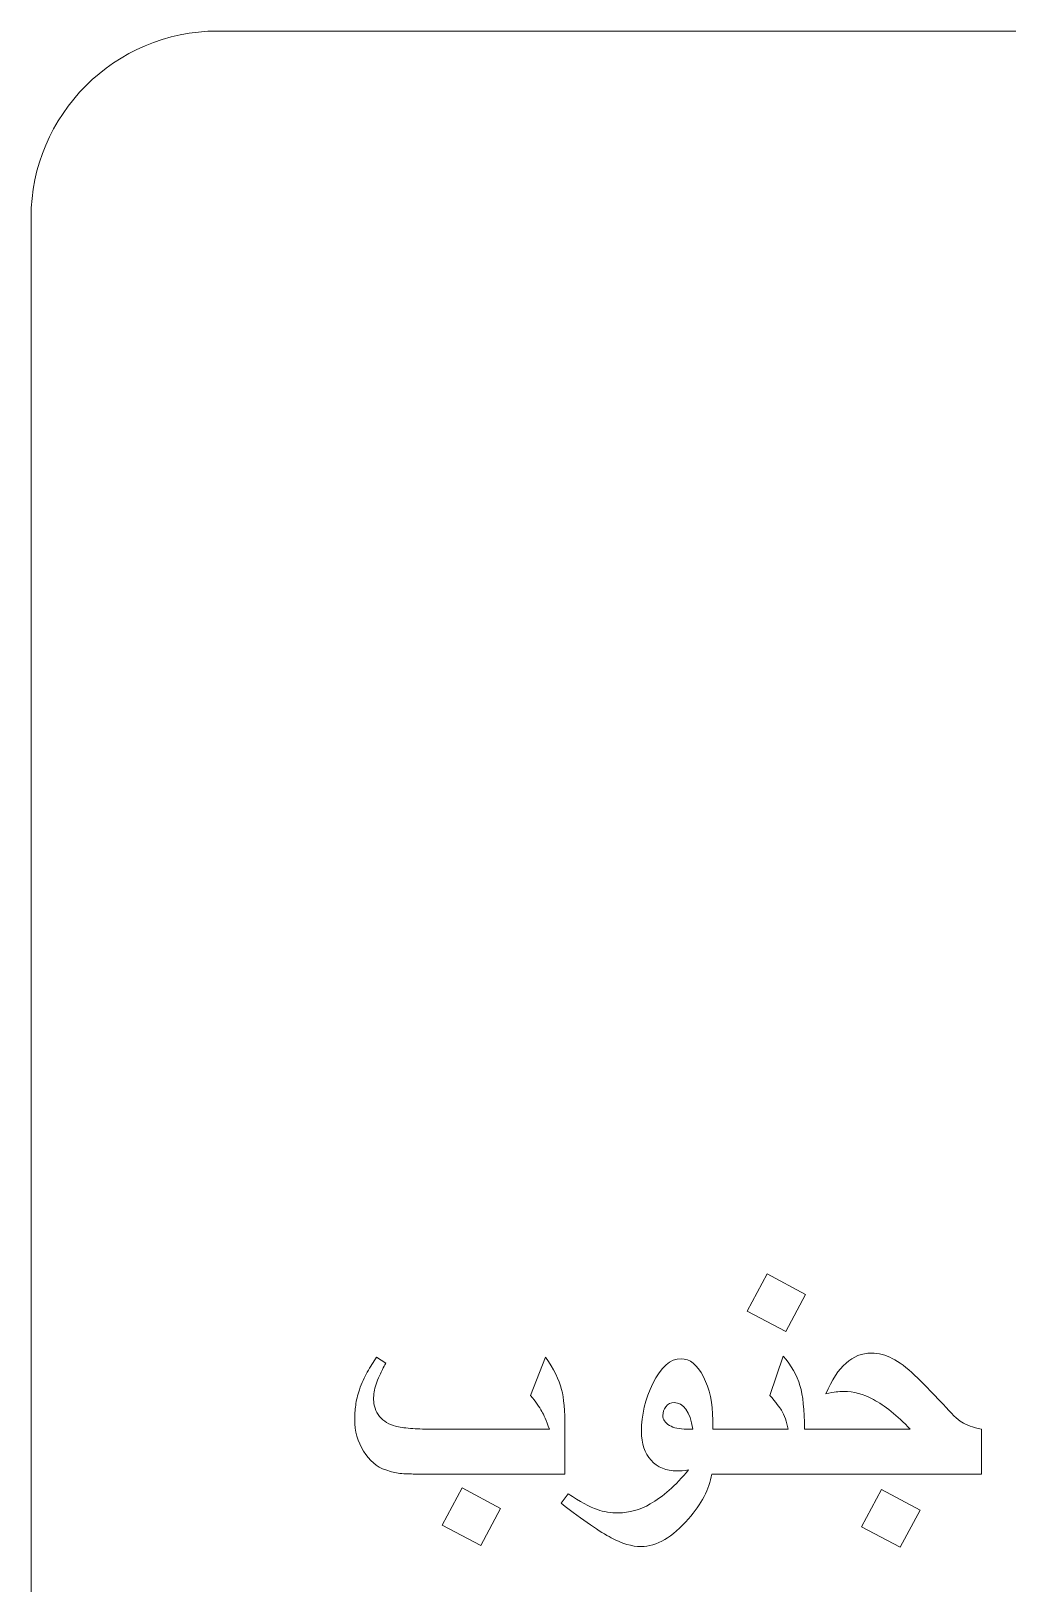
# Model space of a CAD drawing. Header units: millimetres. Extents: x -171.7 to -121.7, y -138.5 to -88.5.
# Drawn here: x -171.66 to -155.94, y -113.5 to -88.5 of the extents above; entities that cross this region are included whole.
import ezdxf

# ---------------------------------------------------------------- set-up
doc = ezdxf.new("R2010")
doc.units = ezdxf.units.MM
doc.header["$MEASUREMENT"] = 0
doc.layers.add('Layer 1', color=7, linetype='Continuous')

msp = doc.modelspace()

# ---------------------------------------------------------------- linework, layer by layer
at = {"layer": 'Layer 1', "color": 250, "lineweight": 18}
msp.add_open_spline([(-168.6577, -88.5016), (-168.6577, -88.5016), (-124.6578, -88.5016), (-124.6578, -88.5016), (-123.0078, -88.5016), (-121.6578, -89.8517), (-121.6578, -91.5016), (-121.6578, -91.5016), (-121.6578, -135.5016), (-121.6578, -135.5016), (-121.6578, -137.1515), (-123.0078, -138.5016), (-124.6578, -138.5016), (-124.6578, -138.5016), (-168.6577, -138.5016), (-168.6577, -138.5016), (-170.3078, -138.5016), (-171.6578, -137.1515), (-171.6578, -135.5016), (-171.6578, -135.5016), (-171.6578, -91.5016), (-171.6578, -91.5016), (-171.6578, -89.8517), (-170.3078, -88.5016), (-168.6577, -88.5016)], degree=3, knots=[0, 0, 0, 0, 0.125, 0.125, 0.125, 0.25, 0.25, 0.25, 0.375, 0.375, 0.375, 0.5, 0.5, 0.5, 0.625, 0.625, 0.625, 0.75, 0.75, 0.75, 0.875, 0.875, 0.875, 1, 1, 1, 1], dxfattribs=at)
at = {"layer": 'Layer 1', "color": 250, "lineweight": 9}
for points, knots in [([(-159.1948, -108.8402), (-159.1948, -108.8402), (-159.5136, -109.4352), (-159.5136, -109.4352), (-159.5136, -109.4352), (-160.1353, -109.1112), (-160.1353, -109.1112), (-160.1353, -109.1112), (-159.8138, -108.5108), (-159.8138, -108.5108), (-159.8138, -108.5108), (-159.1948, -108.8402), (-159.1948, -108.8402)], [0, 0, 0, 0, 0.25, 0.25, 0.25, 0.5, 0.5, 0.5, 0.75, 0.75, 0.75, 1, 1, 1, 1]), ([(-163.0666, -111.7331), (-163.0666, -111.7331), (-165.2955, -111.7331), (-165.2955, -111.7331), (-165.4034, -111.7331), (-165.493, -111.7326), (-165.5638, -111.7307), (-165.6346, -111.7287), (-165.6878, -111.7263), (-165.7233, -111.7224), (-165.7905, -111.7157), (-165.8657, -111.6967), (-165.949, -111.6669), (-166.0961, -111.6171), (-166.2157, -111.5162), (-166.3076, -111.364), (-166.4016, -111.2118), (-166.4485, -111.0418), (-166.4485, -110.854), (-166.4485, -110.7795), (-166.4436, -110.7032), (-166.4338, -110.6254), (-166.4241, -110.5477), (-166.4042, -110.4642), (-166.3741, -110.3757), (-166.3386, -110.2694), (-166.2966, -110.1744), (-166.2478, -110.0902), (-166.1993, -110.0063), (-166.1492, -109.9261), (-166.0977, -109.8497), (-166.0977, -109.8497), (-165.949, -109.9454), (-165.949, -109.9454), (-165.988, -110.0164), (-166.0203, -110.0811), (-166.0459, -110.139), (-166.0717, -110.1979), (-166.0916, -110.2473), (-166.1057, -110.2878), (-166.1324, -110.3714), (-166.1457, -110.4521), (-166.1457, -110.5298), (-166.1457, -110.6307), (-166.1137, -110.722), (-166.0499, -110.8036), (-165.9826, -110.8848), (-165.8975, -110.9371), (-165.7949, -110.9602), (-165.7329, -110.9761), (-165.6524, -110.9887), (-165.5532, -110.9974), (-165.4539, -111.0061), (-165.3486, -111.0104), (-165.237, -111.0104), (-165.237, -111.0104), (-163.3163, -111.0104), (-163.3163, -111.0104), (-163.3678, -110.8709), (-163.4083, -110.7752), (-163.4384, -110.7236), (-163.4774, -110.655), (-163.5377, -110.5689), (-163.6192, -110.466), (-163.6192, -110.466), (-163.3801, -109.8497), (-163.3801, -109.8497), (-163.2472, -110.0391), (-163.1605, -110.2129), (-163.1197, -110.3704), (-163.0841, -110.512), (-163.0666, -110.7159), (-163.0666, -110.9814), (-163.0666, -110.9814), (-163.0666, -111.7331), (-163.0666, -111.7331)], [0, 0, 0, 0, 0.04, 0.04, 0.04, 0.08, 0.08, 0.08, 0.12, 0.12, 0.12, 0.16, 0.16, 0.16, 0.2, 0.2, 0.2, 0.24, 0.24, 0.24, 0.28, 0.28, 0.28, 0.32, 0.32, 0.32, 0.36, 0.36, 0.36, 0.4, 0.4, 0.4, 0.44, 0.44, 0.44, 0.48, 0.48, 0.48, 0.52, 0.52, 0.52, 0.56, 0.56, 0.56, 0.6, 0.6, 0.6, 0.64, 0.64, 0.64, 0.68, 0.68, 0.68, 0.72, 0.72, 0.72, 0.76, 0.76, 0.76, 0.8, 0.8, 0.8, 0.84, 0.84, 0.84, 0.88, 0.88, 0.88, 0.92, 0.92, 0.92, 0.96, 0.96, 0.96, 1, 1, 1, 1]), ([(-156.3629, -111.7331), (-156.3629, -111.7331), (-159.2108, -111.7331), (-159.2108, -111.7331), (-159.2108, -111.7331), (-159.3967, -111.7331), (-159.3967, -111.7331), (-159.3967, -111.7331), (-160.7034, -111.7331), (-160.7034, -111.7331), (-160.7449, -111.9755), (-160.869, -112.2154), (-161.0758, -112.4533), (-161.3343, -112.7508), (-161.5894, -112.8996), (-161.8409, -112.8996), (-161.988, -112.8996), (-162.1485, -112.8527), (-162.3229, -112.759), (-162.4975, -112.6647), (-162.7654, -112.4798), (-163.1268, -112.2034), (-163.1268, -112.2034), (-163.0151, -112.0494), (-163.0151, -112.0494), (-162.8239, -112.177), (-162.6672, -112.2619), (-162.5449, -112.3044), (-162.4439, -112.3397), (-162.3297, -112.3575), (-162.2022, -112.3575), (-162.0305, -112.3575), (-161.8604, -112.3099), (-161.6922, -112.2141), (-161.4939, -112.1007), (-161.2884, -111.9185), (-161.0758, -111.6669), (-161.1501, -111.6775), (-161.2122, -111.6829), (-161.2617, -111.6829), (-161.4371, -111.6829), (-161.5766, -111.6258), (-161.6801, -111.5114), (-161.7838, -111.3973), (-161.8356, -111.2418), (-161.8356, -111.0452), (-161.8356, -110.7795), (-161.7745, -110.5235), (-161.6522, -110.2771), (-161.5194, -110.01), (-161.368, -109.8763), (-161.1979, -109.8763), (-161.0562, -109.8763), (-160.936, -109.9729), (-160.8368, -110.1661), (-160.7375, -110.3589), (-160.6879, -110.5916), (-160.6879, -110.8646), (-160.6879, -110.8646), (-160.6879, -111.0104), (-160.6879, -111.0104), (-160.6879, -111.0104), (-159.4765, -111.0104), (-159.4765, -111.0104), (-159.4959, -110.8901), (-159.5313, -110.7882), (-159.5827, -110.7052), (-159.6092, -110.6593), (-159.6713, -110.5796), (-159.7687, -110.466), (-159.7687, -110.466), (-159.5561, -109.8338), (-159.5561, -109.8338), (-159.4233, -109.9845), (-159.3326, -110.142), (-159.2837, -110.3067), (-159.2367, -110.4663), (-159.2125, -110.701), (-159.2109, -111.0104), (-159.2109, -111.0104), (-157.508, -111.0104), (-157.508, -111.0104), (-157.722, -110.7892), (-157.9207, -110.6298), (-158.103, -110.5322), (-158.2641, -110.4458), (-158.4217, -110.4023), (-158.5759, -110.4023), (-158.6219, -110.4023), (-158.664, -110.4047), (-158.7021, -110.4091), (-158.7401, -110.4134), (-158.7953, -110.4235), (-158.8681, -110.4395), (-158.7708, -110.2163), (-158.6621, -110.0515), (-158.5428, -109.9454), (-158.4229, -109.839), (-158.2872, -109.786), (-158.1348, -109.786), (-158.0179, -109.786), (-157.9054, -109.8145), (-157.7975, -109.871), (-157.6895, -109.9275), (-157.5681, -110.0187), (-157.4335, -110.1448), (-157.3272, -110.2439), (-157.1768, -110.399), (-156.9819, -110.6096), (-156.8491, -110.7583), (-156.7476, -110.8549), (-156.6778, -110.8994), (-156.6078, -110.9433), (-156.5027, -110.9806), (-156.3629, -111.0104), (-156.3629, -111.0104), (-156.3629, -111.7331), (-156.3629, -111.7331)], [0, 0, 0, 0, 0.025641, 0.025641, 0.025641, 0.0512821, 0.0512821, 0.0512821, 0.0769231, 0.0769231, 0.0769231, 0.1025641, 0.1025641, 0.1025641, 0.1282051, 0.1282051, 0.1282051, 0.1538462, 0.1538462, 0.1538462, 0.1794872, 0.1794872, 0.1794872, 0.2051282, 0.2051282, 0.2051282, 0.2307692, 0.2307692, 0.2307692, 0.2564103, 0.2564103, 0.2564103, 0.2820513, 0.2820513, 0.2820513, 0.3076923, 0.3076923, 0.3076923, 0.3333333, 0.3333333, 0.3333333, 0.3589744, 0.3589744, 0.3589744, 0.3846154, 0.3846154, 0.3846154, 0.4102564, 0.4102564, 0.4102564, 0.4358974, 0.4358974, 0.4358974, 0.4615385, 0.4615385, 0.4615385, 0.4871795, 0.4871795, 0.4871795, 0.5128205, 0.5128205, 0.5128205, 0.5384615, 0.5384615, 0.5384615, 0.5641026, 0.5641026, 0.5641026, 0.5897436, 0.5897436, 0.5897436, 0.6153846, 0.6153846, 0.6153846, 0.6410256, 0.6410256, 0.6410256, 0.6666667, 0.6666667, 0.6666667, 0.6923077, 0.6923077, 0.6923077, 0.7179487, 0.7179487, 0.7179487, 0.7435897, 0.7435897, 0.7435897, 0.7692308, 0.7692308, 0.7692308, 0.7948718, 0.7948718, 0.7948718, 0.8205128, 0.8205128, 0.8205128, 0.8461538, 0.8461538, 0.8461538, 0.8717949, 0.8717949, 0.8717949, 0.8974359, 0.8974359, 0.8974359, 0.9230769, 0.9230769, 0.9230769, 0.9487179, 0.9487179, 0.9487179, 0.974359, 0.974359, 0.974359, 1, 1, 1, 1]), ([(-161.0067, -111.0104), (-161.0562, -110.7254), (-161.1571, -110.5829), (-161.3095, -110.5829), (-161.3643, -110.5829), (-161.4084, -110.6047), (-161.4409, -110.6481), (-161.4739, -110.6916), (-161.4903, -110.739), (-161.4903, -110.7902), (-161.4903, -110.854), (-161.4552, -110.9067), (-161.3854, -110.9482), (-161.3153, -110.9897), (-161.2229, -111.0104), (-161.1076, -111.0104), (-161.1076, -111.0104), (-161.0067, -111.0104), (-161.0067, -111.0104)], [0, 0, 0, 0, 0.1666667, 0.1666667, 0.1666667, 0.3333333, 0.3333333, 0.3333333, 0.5, 0.5, 0.5, 0.6666667, 0.6666667, 0.6666667, 0.8333333, 0.8333333, 0.8333333, 1, 1, 1, 1]), ([(-164.1026, -112.2856), (-164.1026, -112.2856), (-164.4214, -112.8808), (-164.4214, -112.8808), (-164.4214, -112.8808), (-165.0431, -112.5571), (-165.0431, -112.5571), (-165.0431, -112.5571), (-164.7216, -111.9561), (-164.7216, -111.9561), (-164.7216, -111.9561), (-164.1026, -112.2856), (-164.1026, -112.2856)], [0, 0, 0, 0, 0.25, 0.25, 0.25, 0.5, 0.5, 0.5, 0.75, 0.75, 0.75, 1, 1, 1, 1]), ([(-157.3512, -112.3127), (-157.3512, -112.3127), (-157.6699, -112.9077), (-157.6699, -112.9077), (-157.6699, -112.9077), (-158.2916, -112.5831), (-158.2916, -112.5831), (-158.2916, -112.5831), (-157.9702, -111.9832), (-157.9702, -111.9832), (-157.9702, -111.9832), (-157.3512, -112.3127), (-157.3512, -112.3127)], [0, 0, 0, 0, 0.25, 0.25, 0.25, 0.5, 0.5, 0.5, 0.75, 0.75, 0.75, 1, 1, 1, 1])]:
    msp.add_open_spline(points, degree=3, knots=knots, dxfattribs=at)

doc.saveas('drawing.dxf')
